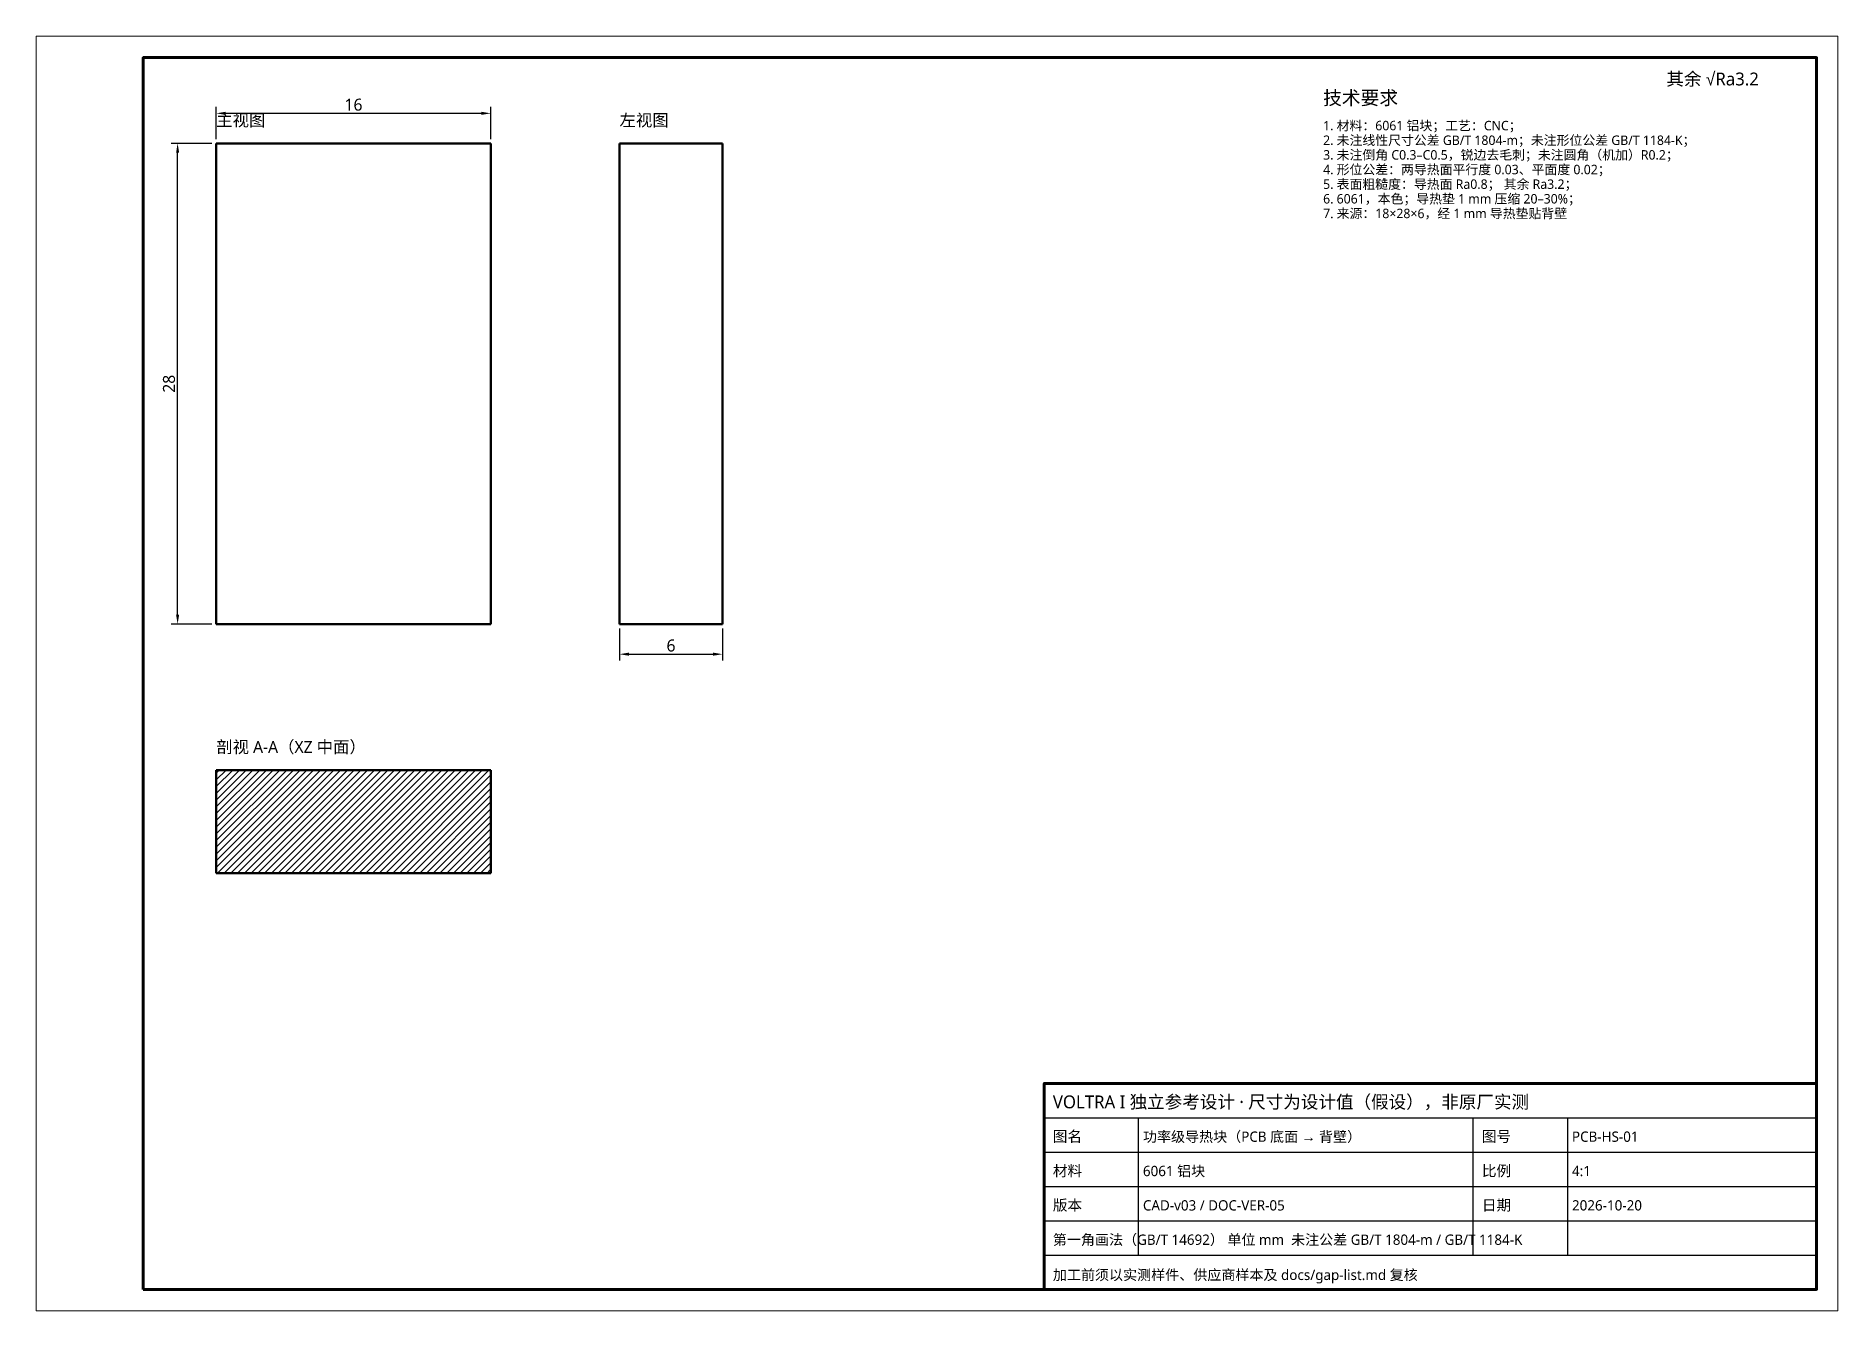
# Model space of a CAD drawing. Header units: millimetres. Extents: x 0 to 420, y 0 to 297.
import ezdxf

# ---------------------------------------------------------------- set-up
doc = ezdxf.new("R2010")
doc.units = ezdxf.units.MM
doc.linetypes.add('DASHED', pattern=[1.524, 1.27, -0.254])
for name, color, linetype, lineweight in [('DIM', 3, 'CONTINUOUS', 18), ('FRAME', 7, 'CONTINUOUS', 70), ('HATCH', 8, 'CONTINUOUS', 13), ('HIDDEN', 8, 'DASHED', 25), ('TEXT', 7, 'CONTINUOUS', 25), ('VISIBLE', 7, 'CONTINUOUS', 50)]:
    doc.layers.add(name, color=color, linetype=linetype, lineweight=lineweight)
doc.styles.add('CJK', font='NotoSansCJK-Regular.ttc')
doc.dimstyles.new('GB', dxfattribs={"dimtxt": 2.8, "dimasz": 2.2, "dimexe": 1.5, "dimexo": 1, "dimgap": 0.6, "dimtad": 1, "dimlfac": 100, "dimzin": 12, "dimdsep": 46, "dimtxsty": 'CJK', "dimcen": 2.5, "dimazin": 3, "dimtfac": 0.5, "dimtmove": 2, "dimatfit": 3})

msp = doc.modelspace()

# ---------------------------------------------------------------- hatches: boundary and pattern name
at = {"layer": 'HATCH'}
h = msp.add_hatch(dxfattribs=at)
h.set_pattern_fill('ANSI31', scale=0.35)
h.paths.add_polyline_path([(106, 126), (104.78621, 126), (103.57241, 126), (102.35862, 126), (101.14483, 126), (99.93103, 126), (98.71724, 126), (97.50345, 126), (96.28966, 126), (95.07586, 126), (93.86207, 126), (92.64828, 126), (91.43448, 126), (90.22069, 126), (89.0069, 126), (87.7931, 126), (86.57931, 126), (85.36552, 126), (84.15172, 126), (82.93793, 126), (81.72414, 126), (80.51034, 126), (79.29655, 126), (78.08276, 126), (76.86897, 126), (75.65517, 126), (74.44138, 126), (73.22759, 126), (72.01379, 126), (70.8, 126), (69.58621, 126), (68.37241, 126), (67.15862, 126), (65.94483, 126), (64.73103, 126), (63.51724, 126), (62.30345, 126), (61.08966, 126), (59.87586, 126), (58.66207, 126), (57.44828, 126), (56.23448, 126), (55.02069, 126), (53.8069, 126), (52.5931, 126), (51.37931, 126), (50.16552, 126), (48.95172, 126), (47.73793, 126), (46.52414, 126), (45.31034, 126), (44.09655, 126), (42.88276, 126), (42, 125.66897), (42, 124.45517), (42, 123.24138), (42, 122.02759), (42, 120.81379), (42, 119.6), (42, 118.38621), (42, 117.17241), (42, 115.95862), (42, 114.74483), (42, 113.53103), (42, 112.31724), (42, 111.10345), (42, 109.88966), (42, 108.67586), (42, 107.46207), (42, 106.24828), (42, 105.03448), (42, 103.82069), (42, 102.6069), (42.6069, 102), (43.82069, 102), (45.03448, 102), (46.24828, 102), (47.46207, 102), (48.67586, 102), (49.88966, 102), (51.10345, 102), (52.31724, 102), (53.53103, 102), (54.74483, 102), (55.95862, 102), (57.17241, 102), (58.38621, 102), (59.6, 102), (60.81379, 102), (62.02759, 102), (63.24138, 102), (64.45517, 102), (65.66897, 102), (66.88276, 102), (68.09655, 102), (69.31034, 102), (70.52414, 102), (71.73793, 102), (72.95172, 102), (74.16552, 102), (75.37931, 102), (76.5931, 102), (77.8069, 102), (79.02069, 102), (80.23448, 102), (81.44828, 102), (82.66207, 102), (83.87586, 102), (85.08966, 102), (86.30345, 102), (87.51724, 102), (88.73103, 102), (89.94483, 102), (91.15862, 102), (92.37241, 102), (93.58621, 102), (94.8, 102), (96.01379, 102), (97.22759, 102), (98.44138, 102), (99.65517, 102), (100.86897, 102), (102.08276, 102), (103.29655, 102), (104.51034, 102), (105.72414, 102), (106, 102.93793), (106, 104.15172), (106, 105.36552), (106, 106.57931), (106, 107.7931), (106, 109.0069), (106, 110.22069), (106, 111.43448), (106, 112.64828), (106, 113.86207), (106, 115.07586), (106, 116.28966), (106, 117.50345), (106, 118.71724), (106, 119.93103), (106, 121.14483), (106, 122.35862), (106, 123.57241), (106, 124.78621), (106, 126)])

# ---------------------------------------------------------------- linework, layer by layer
at = {"layer": 'FRAME', "lineweight": 18}
msp.add_lwpolyline([(0, 0), (420, 0), (420, 297), (0, 297)], close=True, dxfattribs=at)
at = {"layer": 'FRAME'}
for points in [[(25, 5), (415, 5), (415, 292), (25, 292)], [(235, 5), (415, 5), (415, 53), (235, 53)]]:
    msp.add_lwpolyline(points, close=True, dxfattribs=at)
at = {"layer": 'HIDDEN'}
for points in [[(42, 160), (42, 272)], [(42, 272), (106, 272)], [(106, 160), (106, 272)], [(136, 272), (160, 272)], [(136, 160), (136, 272)], [(160, 160), (160, 272)], [(42, 160), (106, 160)], [(136, 160), (160, 160)]]:
    msp.add_lwpolyline(points, dxfattribs=at)
at = {"layer": 'TEXT'}
for p, q in [((235, 45), (415, 45)), ((257, 13), (257, 45)), ((335, 13), (335, 45)), ((357, 13), (357, 45)), ((235, 37), (415, 37)), ((235, 29), (415, 29)), ((235, 21), (415, 21)), ((235, 13), (415, 13))]:
    msp.add_line(p, q, dxfattribs=at)
at = {"layer": 'VISIBLE'}
for points in [[(42, 160), (42, 272)], [(42, 272), (106, 272)], [(106, 160), (106, 272)], [(136, 272), (160, 272)], [(136, 160), (136, 272)], [(160, 160), (160, 272)], [(42, 160), (106, 160)], [(136, 160), (160, 160)], [(42, 126), (42, 102)], [(106, 126), (42, 126)], [(106, 126), (106, 102)], [(106, 102), (42, 102)]]:
    msp.add_lwpolyline(points, dxfattribs=at)

# ---------------------------------------------------------------- texts
at = {"layer": 'TEXT', "style": 'CJK'}
for s, height, p in [('其余 √Ra3.2', 3, (380, 285.5)), ('技术要求', 3.2, (300, 281)), ('主视图', 2.8, (42, 276)), ('左视图', 2.8, (136, 276)), ('1. 材料：6061 铝块；工艺：CNC；', 2.2, (300, 275.04)), ('2. 未注线性尺寸公差 GB/T 1804-m；未注形位公差 GB/T 1184-K；', 2.2, (300, 271.63)), ('3. 未注倒角 C0.3–C0.5，锐边去毛刺；未注圆角（机加）R0.2；', 2.2, (300, 268.22)), ('4. 形位公差：两导热面平行度 0.03、平面度 0.02；', 2.2, (300, 264.81)), ('6. 6061，本色；导热垫 1 mm 压缩 20–30%；', 2.2, (300, 257.99)), ('5. 表面粗糙度：导热面 Ra0.8； 其余 Ra3.2；', 2.2, (300, 261.4)), ('7. 来源：18×28×6，经 1 mm 导热垫贴背壁', 2.2, (300, 254.58)), ('剖视 A-A（XZ 中面）', 2.8, (42, 130)), ('VOLTRA I 独立参考设计 · 尺寸为设计值（假设），非原厂实测', 3, (237, 47.2)), ('图名', 2.5, (237, 39.4)), ('功率级导热块（PCB 底面 → 背壁）', 2.4, (258, 39.4)), ('图号', 2.5, (337, 39.4)), ('PCB-HS-01', 2.4, (358, 39.4)), ('材料', 2.5, (237, 31.4)), ('6061 铝块', 2.4, (258, 31.4)), ('比例', 2.5, (337, 31.4)), ('4:1', 2.4, (358, 31.4)), ('版本', 2.5, (237, 23.4)), ('CAD-v03 / DOC-VER-05', 2.4, (258, 23.4)), ('日期', 2.5, (337, 23.4)), ('2026-10-20', 2.4, (358, 23.4)), ('第一角画法（GB/T 14692） 单位 mm  未注公差 GB/T 1804-m / GB/T 1184-K', 2.4, (237, 15.4)), ('加工前须以实测样件、供应商样本及 docs/gap-list.md 复核', 2.4, (237, 7.2))]:
    msp.add_text(s, height=height, dxfattribs=at).set_placement(p)

# ---------------------------------------------------------------- dimensions: what is measured, and where the dimension line sits
at = {"layer": 'DIM'}
for base, p1, p2, text in [((42, 279), (42, 272), (106, 272), '16'), ((136, 153), (136, 160), (160, 160), '6')]:
    msp.add_linear_dim(base=base, p1=p1, p2=p2, text=text, dimstyle='GB', dxfattribs=at).render()
msp.add_linear_dim(base=(33, 160), p1=(42, 160), p2=(42, 272), angle=90, text='28', dimstyle='GB', dxfattribs=at).render()

doc.saveas('drawing.dxf')
